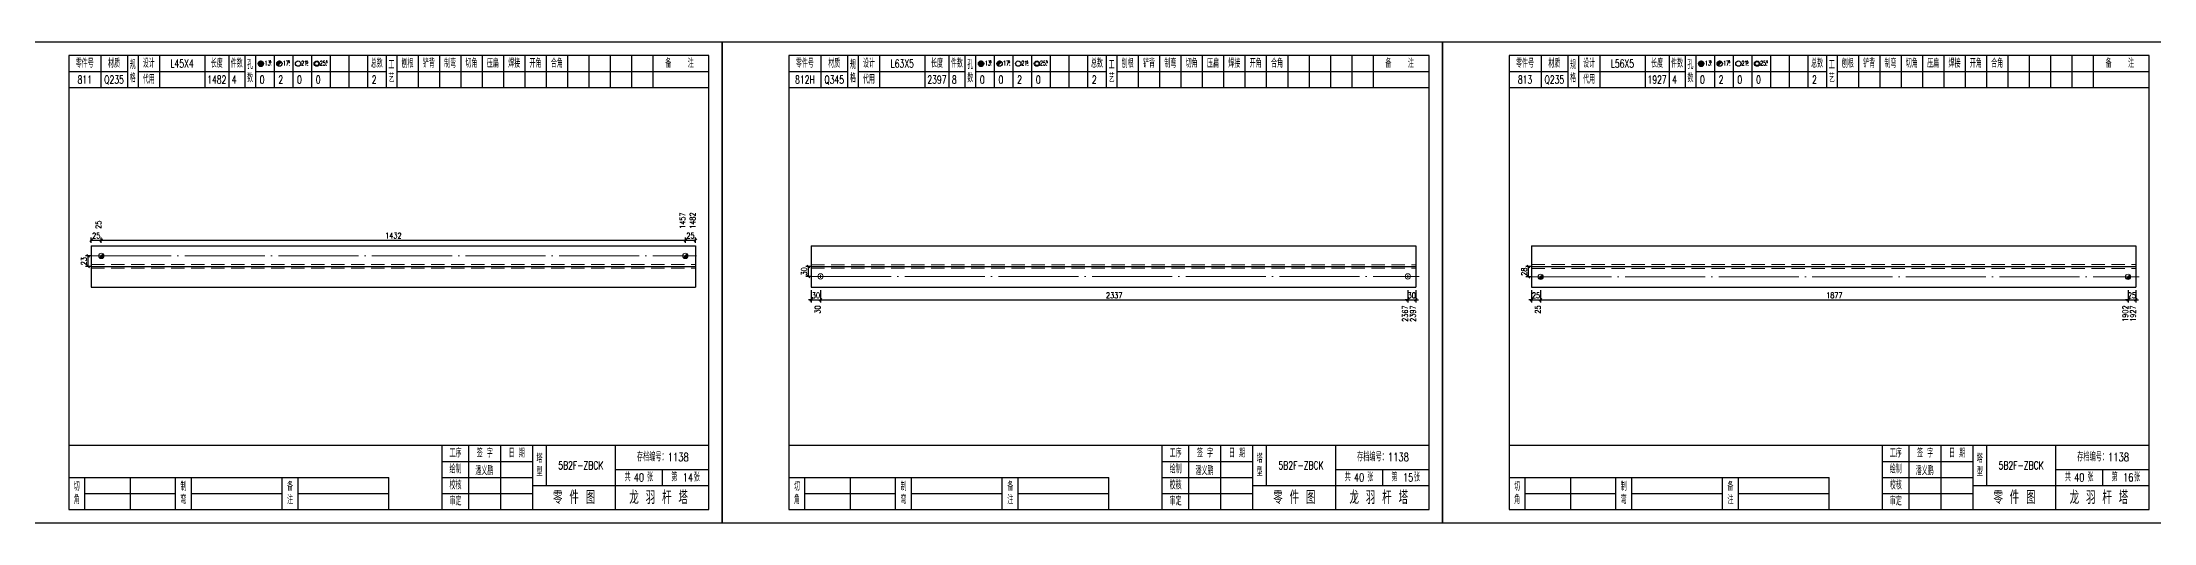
# Model space of a CAD drawing. Header units: millimetres. Extents: x 0 to 30240, y -10896 to -1348.
# Drawn here: x 3525 to 4317, y -6040 to -5860 of the extents above; entities that cross this region are included whole.
import ezdxf
from ezdxf.enums import TextEntityAlignment as Align

# ---------------------------------------------------------------- set-up
doc = ezdxf.new("R2010")
doc.units = ezdxf.units.MM
doc.header["$LTSCALE"] = 20
doc.header["$PDMODE"] = 1
doc.linetypes.add('DASHDOT2X', pattern=[1.75, 1.5, -0.125, 0, -0.125])
doc.linetypes.add('HIDDEN', pattern=[0.375, 0.25, -0.125])
for name, color, linetype, lineweight in [('1', 7, 'Continuous', 25), ('11', 3, 'Continuous', 13), ('2', 1, 'HIDDEN', 13), ('5', 1, 'Continuous', 13), ('7', 2, 'DASHDOT2X', 13)]:
    doc.layers.add(name, color=color, linetype=linetype, lineweight=lineweight)
doc.styles.get("Standard").update_dxf_attribs({"font": 'simplex', "width": 0.7, "bigfont": 'gbhzfs.shx'})
doc.styles.add('SYMBOL_TXT', font='txt.shx', dxfattribs={"width": 0.6})
doc.styles.add('TITLE_TXT', font='simplex.shx', dxfattribs={"width": 0.75, "height": 2.5, "bigfont": 'gbhzfs.shx'})
doc.dimstyles.get("Standard").update_dxf_attribs({"dimtxt": 2.1, "dimasz": 1, "dimexe": 1.05, "dimexo": 0, "dimgap": 0.63, "dimtad": 1, "dimzin": 0, "dimdsep": 46, "dimtxsty": 'standard', "dimblk": 'OBLIQUE', "dimblk1": 'OBLIQUE', "dimblk2": 'OBLIQUE', "dimcen": 0.09, "dimadec": 0, "dimazin": 0, "dimtfac": 1, "dimtdec": 1, "dimtix": 1, "dimtmove": 0, "dimatfit": 3, "dimfxl": 0, "dimtolj": 1, "dimtzin": 0, "dimarcsym": 0})
pattern_1 = [(0, (-3, 0), (0, 0.0125), [])]

# ---------------------------------------------------------------- blocks, each defined once
blk = doc.blocks.new('M12_HOLE')
h = blk.add_hatch()
h.set_pattern_fill('LINE', scale=0.1, style=0)
h.set_pattern_definition(pattern_1)
h.paths.add_polyline_path([(-5, 0, 1), (-1, 0, 1)])
at = {"color": 7}
blk.add_circle((-3, 0), 2, dxfattribs=at)
at = {"color": 7, "attachment_point": 1, "style": 'SYMBOL_TXT'}
for s, insert, char_height, width in [('13\\f??|b0|i0|c0|p54;.', (-0.1, 2.1), 3.5, 5.707), ('5', (3.7, 2.3), 1.8, 2.931)]:
    blk.add_mtext(s, dxfattribs=dict(at, insert=insert, char_height=char_height, width=width))
blk = doc.blocks.new('M16_HOLE')
h = blk.add_hatch()
h.set_pattern_fill('LINE', scale=0.1, style=0)
h.set_pattern_definition(pattern_1)
h.paths.add_polyline_path([(-1.6, 1.4, 0.668179), (-5, 0, 0.198912), (-4.4, -1.4)])
at = {"color": 7}
blk.add_circle((-3, 0), 2, dxfattribs=at)
at = {"color": 7, "attachment_point": 1, "style": 'SYMBOL_TXT'}
for s, insert, char_height, width in [('17.', (-0.4, 2.1), 3.5, 6.316), ('5', (3.6, 2.3), 1.8, 1.822)]:
    blk.add_mtext(s, dxfattribs=dict(at, insert=insert, char_height=char_height, width=width))
blk = doc.blocks.new('M20_HOLE')
at = {"color": 7}
blk.add_circle((-3, 0), 2, dxfattribs=at)
at = {"color": 7, "attachment_point": 1, "style": 'SYMBOL_TXT'}
for s, insert, char_height, width in [('21.', (-0.7, 2), 3.5, 6.074), ('5', (3.3, 2), 1.8, 1.458)]:
    blk.add_mtext(s, dxfattribs=dict(at, insert=insert, char_height=char_height, width=width))
blk = doc.blocks.new('M24_HOLE')
at = {"color": 7}
for radius in [2, 1.5]:
    blk.add_circle((-3, 0), radius, dxfattribs=at)
at = {"color": 7, "attachment_point": 1, "style": 'SYMBOL_TXT'}
for s, insert, char_height, width in [('25.', (-0.7, 2.1), 3.5, 2.429), ('5', (3.9, 2.3), 1.8, 1.944)]:
    blk.add_mtext(s, dxfattribs=dict(at, insert=insert, char_height=char_height, width=width))
blk = doc.blocks.new('JgCard')
for p, q in [((270, 180), (0, 180)), ((0, 180), (0, 0)), ((265, 175), (25, 175)), ((25, 175), (25, 5)), ((37, 175), (37, 163)), ((47, 175), (47, 163)), ((51, 175), (51, 163)), ((59, 175), (59, 163)), ((76, 175), (76, 163)), ((85, 175), (85, 163)), ((91, 175), (91, 163)), ((95, 175), (95, 163)), ((102, 175), (102, 163)), ((109, 175), (109, 163)), ((116, 175), (116, 163)), ((123, 175), (123, 163)), ((130, 175), (130, 163)), ((137, 175), (137, 163)), ((144, 175), (144, 163)), ((148, 175), (148, 163)), ((156, 175), (156, 163)), ((164, 175), (164, 163)), ((172, 175), (172, 163)), ((180, 175), (180, 163)), ((188, 175), (188, 163)), ((196, 175), (196, 163)), ((204, 175), (204, 163)), ((212, 175), (212, 163)), ((220, 175), (220, 163)), ((228, 175), (228, 163)), ((236, 175), (236, 163)), ((244, 175), (244, 163)), ((265, 5), (265, 175)), ((270, 0), (270, 180)), ((25, 169), (47, 169)), ((51, 169), (91, 169)), ((95, 169), (144, 169)), ((148, 169), (265, 169)), ((25, 163), (265, 163)), ((25, 29), (265, 29)), ((165, 5), (165, 29)), ((175, 5), (175, 29)), ((187, 5), (187, 29)), ((199, 5), (199, 29)), ((204, 29), (204, 14)), ((230, 5), (230, 29)), ((25, 17), (145, 17)), ((31, 5), (31, 17)), ((48, 17), (48, 5)), ((65, 5), (65, 17)), ((71, 5), (71, 17)), ((105, 5), (105, 17)), ((111, 5), (111, 17)), ((145, 5), (145, 17)), ((165, 23), (199, 23)), ((165, 17), (199, 17)), ((230, 20), (265, 20)), ((247.5, 20), (247.5, 14)), ((31, 11), (65, 11)), ((71, 11), (105, 11)), ((111, 11), (145, 11)), ((165, 11), (199, 11)), ((199, 14), (265, 14)), ((0, 0), (270, 0)), ((25, 5), (265, 5))]:
    blk.add_line(p, q)
blk.add_lwpolyline([(96.03, 171.99, -1), (98.03, 171.99, -1)], format="xyb", close=True)
blk.add_point((145, 96))
at = {"xscale": 0.5, "yscale": 0.5, "zscale": 0.5}
for name, p in [('M12_HOLE', (98.53, 171.99)), ('M16_HOLE', (105.5, 172)), ('M20_HOLE', (112.5, 172)), ('M24_HOLE', (119.5, 172))]:
    blk.add_blockref(name, p, dxfattribs=at)
at = {"style": 'TITLE_TXT', "width": 0.75}
for s, height, p in [('存档编号：1138', 3.076, (238.02, 23.07)), ('潘义鹏', 3, (177.45, 17.91)), ('龙 羽 杆 塔', 5, (235.17, 6.97))]:
    blk.add_text(s, height=height, dxfattribs=at).set_placement(p)
at = {"attachment_point": 5, "style": 'TITLE_TXT'}
for s, insert, char_height, width in [('零件号', (31, 172), 3, 15), ('材质', (42, 172), 3, 8), ('规格', (49, 169), 3, 4), ('代用', (55, 166), 3, 8), ('设计', (55, 172), 3, 8), ('长度', (80.5, 172), 3, 8), ('件数', (88, 172), 3, 6), ('孔数', (93, 169), 3, 4), ('总数', (140.5, 172), 3, 7), ('工\\P艺', (146, 169), 3, 4), ('刨根', (152, 172), 3, 8), ('铲背', (160, 172), 3, 8), ('制弯', (168, 172), 3, 8), ('切角', (176, 172), 3, 8), ('压扁', (184, 172), 3, 8), ('焊接', (192, 172), 3, 8), ('开角', (200, 172), 3, 8), ('合角', (208, 172), 3, 8), ('备    注', (254, 172), 3, 22), ('工序', (170, 26), 3, 10), ('签 字', (181, 26), 3, 12), ('日 期', (193, 26), 3, 12), ('塔\\P型', (201.5, 21.5), 3, 5), ('绘制', (170, 20), 3, 10), ('校核', (170, 14), 3, 10), ('共    张', (238.75, 17), 3, 17.5), ('第    张', (256.25, 17), 3, 17.5), ('切\\P角', (28, 11), 3, 6), ('制\\P弯', (68, 11), 3, 6), ('备\\P注', (108, 11), 3, 6), ('审定', (170, 8), 3, 10), ('零 件 图', (214.5, 9.5), 5, 31)]:
    blk.add_mtext(s, dxfattribs=dict(at, insert=insert, char_height=char_height, width=width))
blk = doc.blocks.new('M16')
for p, q in [((-0.71, -0.71), (0.71, 0.71)), ((-0.4, 0), (0.4, 0)), ((0, 0.4), (0, -0.4))]:
    blk.add_line(p, q)
blk.add_circle((0, 0), 1)
for radius in [0.8, 0.6, 0.4, 0.2]:
    blk.add_arc((0, 0), radius, 225, 45)
blk = doc.blocks.new('_Oblique')
at = {"color": 0, "linetype": 'ByBlock', "lineweight": -2}
blk.add_line((-0.5, -0.5), (0.5, 0.5), dxfattribs=at)
blk = doc.blocks.new('M20')
for p, q in [((-0.5, 0), (0.5, 0)), ((0, -0.5), (0, 0.5))]:
    blk.add_line(p, q)
blk.add_circle((0, 0), 1)
blk = doc.blocks.new('*D3542')
at = {"layer": '11', "color": 0, "lineweight": -2}
for p, q in [((3813.4, -5952.69), (3813.4, -5957.42)), ((3816.84, -5952.69), (3816.84, -5957.42)), ((3813.4, -5956.37), (3812.4, -5956.37)), ((3813.4, -5956.37), (3816.84, -5956.37)), ((3816.84, -5956.37), (3817.84, -5956.37))]:
    blk.add_line(p, q, dxfattribs=at)
at = {"layer": 'Defpoints', "color": 0}
for p in [(3813.4, -5952.69), (3816.84, -5952.69), (3816.84, -5956.37)]:
    blk.add_point(p, dxfattribs=at)
at = {"layer": '11', "color": 0, "lineweight": -2}
blk.add_blockref('_Oblique', (3813.4, -5956.37), dxfattribs=at)
at = {"layer": '11', "color": 0, "lineweight": -2, "rotation": 180}
blk.add_blockref('_Oblique', (3816.84, -5956.37), dxfattribs=at)
at = {"layer": '11', "color": 0, "insert": (3815.12, -5954.69), "char_height": 2.1, "attachment_point": 5}
blk.add_mtext('\\A1;30', dxfattribs=at)
blk = doc.blocks.new('*D3544')
at = {"layer": '11', "color": 0, "lineweight": -2}
for p, q in [((4037.06, -5952.69), (4037.06, -5957.42)), ((4040, -5952.69), (4040, -5957.42)), ((4037.06, -5956.37), (4036.06, -5956.37)), ((4037.06, -5956.37), (4040, -5956.37)), ((4040, -5956.37), (4041, -5956.37))]:
    blk.add_line(p, q, dxfattribs=at)
at = {"layer": 'Defpoints', "color": 0}
for p in [(4037.06, -5952.69), (4040, -5952.69), (4040, -5956.37)]:
    blk.add_point(p, dxfattribs=at)
at = {"layer": '11', "color": 0, "lineweight": -2}
blk.add_blockref('_Oblique', (4037.06, -5956.37), dxfattribs=at)
at = {"layer": '11', "color": 0, "lineweight": -2, "rotation": 180}
blk.add_blockref('_Oblique', (4040, -5956.37), dxfattribs=at)
at = {"layer": '11', "color": 0, "insert": (4038.53, -5954.69), "char_height": 2.1, "attachment_point": 5}
blk.add_mtext('\\A1;30', dxfattribs=at)
blk = doc.blocks.new('*D3546')
at = {"layer": '11', "color": 0, "lineweight": -2}
for p, q in [((4083.4, -5952.69), (4083.4, -5957.42)), ((4086.84, -5952.69), (4086.84, -5957.42)), ((4083.4, -5956.37), (4082.4, -5956.37)), ((4083.4, -5956.37), (4086.84, -5956.37)), ((4086.84, -5956.37), (4087.84, -5956.37))]:
    blk.add_line(p, q, dxfattribs=at)
at = {"layer": 'Defpoints', "color": 0}
for p in [(4083.4, -5952.69), (4086.84, -5952.69), (4086.84, -5956.37)]:
    blk.add_point(p, dxfattribs=at)
at = {"layer": '11', "color": 0, "lineweight": -2}
blk.add_blockref('_Oblique', (4083.4, -5956.37), dxfattribs=at)
at = {"layer": '11', "color": 0, "lineweight": -2, "rotation": 180}
blk.add_blockref('_Oblique', (4086.84, -5956.37), dxfattribs=at)
at = {"layer": '11', "color": 0, "insert": (4085.12, -5954.69), "char_height": 2.1, "attachment_point": 5}
blk.add_mtext('\\A1;25', dxfattribs=at)
blk = doc.blocks.new('*D3548')
at = {"layer": '11', "color": 0, "lineweight": -2}
for p, q in [((4307.06, -5952.69), (4307.06, -5957.42)), ((4310, -5952.69), (4310, -5957.42)), ((4307.06, -5956.37), (4306.06, -5956.37)), ((4307.06, -5956.37), (4310, -5956.37)), ((4310, -5956.37), (4311, -5956.37))]:
    blk.add_line(p, q, dxfattribs=at)
at = {"layer": 'Defpoints', "color": 0}
for p in [(4307.06, -5952.69), (4310, -5952.69), (4310, -5956.37)]:
    blk.add_point(p, dxfattribs=at)
at = {"layer": '11', "color": 0, "lineweight": -2}
blk.add_blockref('_Oblique', (4307.06, -5956.37), dxfattribs=at)
at = {"layer": '11', "color": 0, "lineweight": -2, "rotation": 180}
blk.add_blockref('_Oblique', (4310, -5956.37), dxfattribs=at)
at = {"layer": '11', "color": 0, "insert": (4308.53, -5954.69), "char_height": 2.1, "attachment_point": 5}
blk.add_mtext('\\A1;25', dxfattribs=at)

msp = doc.modelspace()

# ---------------------------------------------------------------- linework, layer by layer
at = {"layer": '1'}
for p, q in [((3543.4, -5936.104), (3543.4, -5951.644)), ((3543.4, -5936.104), (3770, -5936.104)), ((3770, -5936.104), (3770, -5951.644)), ((3813.4, -5936.104), (3813.4, -5951.644)), ((3813.4, -5936.104), (4040, -5936.104)), ((4040, -5936.104), (4040, -5951.644)), ((4083.4, -5936.104), (4083.4, -5951.644)), ((4083.4, -5936.104), (4310, -5936.104)), ((4310, -5936.104), (4310, -5951.644)), ((3543.4, -5943.874), (3770, -5943.874)), ((3813.4, -5943.874), (4040, -5943.874)), ((4083.4, -5943.874), (4310, -5943.874)), ((3543.4, -5951.644), (3770, -5951.644)), ((3813.4, -5951.644), (4040, -5951.644)), ((4083.4, -5951.644), (4310, -5951.644))]:
    msp.add_line(p, q, dxfattribs=at)
at = {"layer": '2'}
for p, q in [((3543.4, -5943.184), (3770, -5943.184)), ((3543.4, -5944.565), (3770, -5944.565)), ((3813.4, -5943.258), (4040, -5943.258)), ((3813.4, -5944.491), (4040, -5944.491)), ((4083.4, -5943.181), (4310, -5943.181)), ((4083.4, -5944.568), (4310, -5944.568))]:
    msp.add_line(p, q, dxfattribs=at)
at = {"layer": '7'}
for p, q in [((3543.4, -5939.903), (3770.391, -5939.903)), ((3813.4, -5947.574), (4041.26, -5947.574)), ((4083.4, -5947.759), (4311.26, -5947.759))]:
    msp.add_line(p, q, dxfattribs=at)

# ---------------------------------------------------------------- block references
at = {"layer": '1'}
for p in [(3510, -6039.874), (3780, -6039.874), (4050, -6039.874)]:
    msp.add_blockref('JgCard', p, dxfattribs=at)
at = {"layer": '5'}
for name, p in [('M16', (3547.223, -5939.903)), ('M16', (3766.191, -5939.903)), ('M20', (3816.84, -5947.574)), ('M20', (4037.06, -5947.574)), ('M16', (4086.84, -5947.759)), ('M16', (4307.06, -5947.759))]:
    msp.add_blockref(name, p, dxfattribs=at)

# ---------------------------------------------------------------- texts
at = {"style": 'TITLE_TXT', "width": 0.75}
for s, p in [('40', (3746.855, -6024.396)), ('14', (3765.224, -6024.396)), ('40', (4016.855, -6024.396)), ('15', (4035.224, -6024.396)), ('40', (4286.855, -6024.396)), ('16', (4305.224, -6024.396))]:
    msp.add_text(s, height=3, dxfattribs=at).set_placement(p)
at = {"layer": '1', "width": 0.7}
for s, p in [('811', (3541, -5873.874)), ('Q235', (3552, -5873.874)), ('L45X4', (3577.5, -5867.874)), ('1482', (3590.5, -5873.874)), ('4', (3597, -5873.874)), ('0', (3607.5, -5873.874)), ('2', (3614.5, -5873.874)), ('0', (3621.5, -5873.874)), ('0', (3628.5, -5873.874)), ('2', (3649.5, -5873.874)), ('812H', (3811, -5873.874)), ('Q345', (3822, -5873.874)), ('L63X5', (3847.5, -5867.874)), ('2397', (3860.5, -5873.874)), ('8', (3867, -5873.874)), ('0', (3877.5, -5873.874)), ('0', (3884.5, -5873.874)), ('2', (3891.5, -5873.874)), ('0', (3898.5, -5873.874)), ('2', (3919.5, -5873.874)), ('813', (4081, -5873.874)), ('Q235', (4092, -5873.874)), ('L56X5', (4117.5, -5867.874)), ('1927', (4130.5, -5873.874)), ('4', (4137, -5873.874)), ('0', (4147.5, -5873.874)), ('2', (4154.5, -5873.874)), ('0', (4161.5, -5873.874)), ('0', (4168.5, -5873.874)), ('2', (4189.5, -5873.874))]:
    msp.add_text(s, height=3, dxfattribs=at).set_placement(p, align=Align.MIDDLE_CENTER)
for s, p in [('25', (3547.21, -5929.804)), ('1457', (3766.177, -5929.804)), ('1482', (3770, -5929.804))]:
    msp.add_text(s, height=2.1, rotation=90, dxfattribs=at).set_placement(p)
for s, p in [('30', (3816.84, -5958.469)), ('2367', (4037.072, -5958.469)), ('2397', (4040, -5958.469)), ('25', (4086.84, -5958.469)), ('1902', (4307.06, -5958.469)), ('1927', (4310, -5958.469))]:
    msp.add_text(s, height=2.1, rotation=90, dxfattribs=at).set_placement(p, align=Align.RIGHT)
at = {"layer": '1', "char_height": 3, "width": 26, "attachment_point": 5}
for insert in [(3727, -6018.374), (3997, -6018.374), (4267, -6018.374)]:
    msp.add_mtext('5B2F-ZBCK', dxfattribs=dict(at, insert=insert))

# ---------------------------------------------------------------- dimensions: what is measured, and where the dimension line sits
at = {"layer": '1'}
for base, p1, p2, text in [((3542.35, -5939.903), (3543.35, -5943.874), (3543.35, -5939.903), '23'), ((3812.35, -5943.874), (3813.35, -5947.574), (3813.35, -5943.874), '30'), ((4082.35, -5943.874), (4083.35, -5947.759), (4083.35, -5943.874), '28')]:
    msp.add_linear_dim(base=base, p1=p1, p2=p2, angle=90, text=text, dimstyle='standard', dxfattribs=at).render()
at = {"layer": '11'}
for base, p1, p2, text in [((3547.223, -5934.004), (3543.4, -5935.054), (3547.223, -5935.054), '25'), ((3766.191, -5934.004), (3547.223, -5935.054), (3766.191, -5935.054), '1432'), ((3770, -5934.004), (3766.191, -5935.054), (3770, -5935.054), '25'), ((4037.06, -5956.369), (3816.84, -5952.694), (4037.06, -5952.694), '2337'), ((4307.06, -5956.369), (4086.84, -5952.694), (4307.06, -5952.694), '1877')]:
    msp.add_linear_dim(base=base, p1=p1, p2=p2, text=text, dimstyle='standard', dxfattribs=at).render()
for base, p1, p2, text, picture, middle in [((3816.84, -5956.369), (3813.4, -5952.694), (3816.84, -5952.694), '30', '*D3542', (3815.12, -5954.689)), ((4040, -5956.369), (4037.06, -5952.694), (4040, -5952.694), '30', '*D3544', (4038.53, -5954.689)), ((4086.84, -5956.369), (4083.4, -5952.694), (4086.84, -5952.694), '25', '*D3546', (4085.12, -5954.689)), ((4310, -5956.369), (4307.06, -5952.694), (4310, -5952.694), '25', '*D3548', (4308.53, -5954.689))]:
    dim = msp.add_linear_dim(base=base, p1=p1, p2=p2, text=text, dimstyle='standard', dxfattribs=at)
    dim.commit()
    dim.dimension.update_dxf_attribs({"geometry": picture, "text_midpoint": middle})

doc.saveas('drawing.dxf')
